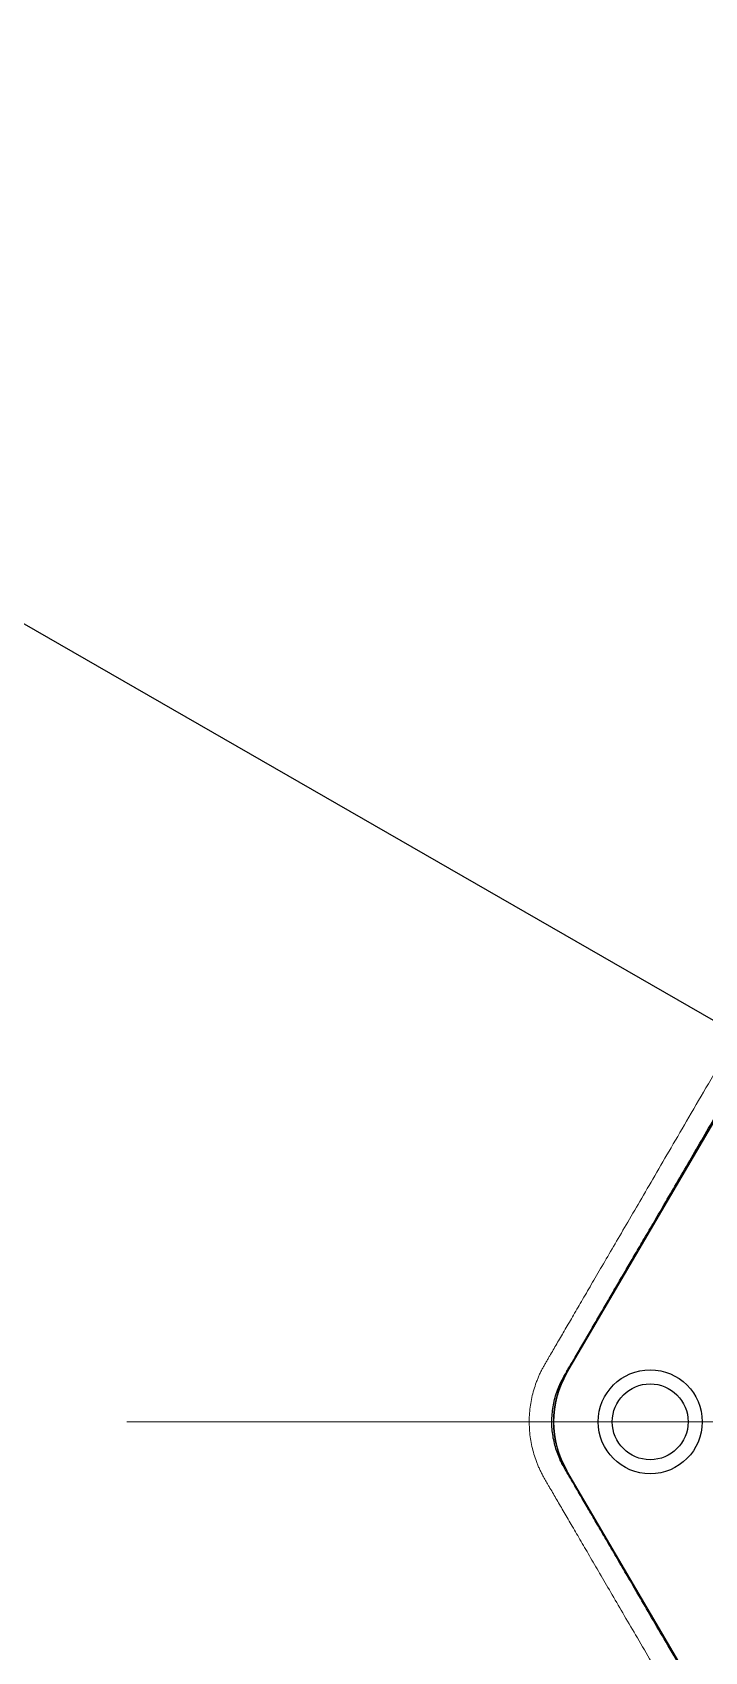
# Model space of a CAD drawing. Header units: millimetres. Extents: x 100 to 940, y 100 to 694.
# Drawn here: x 374.15 to 374.955, y 537.183 to 539.121 of the extents above; entities that cross this region are included whole.
import ezdxf

# ---------------------------------------------------------------- set-up
doc = ezdxf.new("R2010")
doc.units = ezdxf.units.MM
doc.linetypes.add('CENTER', pattern=[2, 1.25, -0.25, 0.25, -0.25])
doc.layers.add('CL', color=1, linetype='CENTER', lineweight=9)
doc.layers.add('OUTLINE', color=6, linetype='Continuous', lineweight=9)

msp = doc.modelspace()

# ---------------------------------------------------------------- linework, layer by layer
at = {"color": 2}
msp.add_line((354.4635, 549.7283), (376.0251, 537.3293), dxfattribs=at)
at = {"color": 9, "linetype": 'Continuous'}
for p, q in [((374.7895, 537.517), (375.0012, 537.8782)), ((374.7897, 537.5169), (375.0004, 537.8763)), ((375.0798, 536.9044), (374.7895, 537.3998)), ((375.0801, 536.9046), (374.7897, 537.3999))]:
    msp.add_line(p, q, dxfattribs=at)
at = {"color": 7, "linetype": 'Continuous'}
for radius in [0.0623, 0.0454]:
    msp.add_circle((374.8895, 537.4584), radius, dxfattribs=at)
at = {"color": 9, "linetype": 'Continuous'}
for radius in [0.1159, 0.1156]:
    msp.add_arc((374.8895, 537.4584), radius, 149.6262, 210.3738, dxfattribs=at)
at = {"color": 7, "linetype": 'Continuous'}
for points, start_tangent, end_tangent in [([(374.7914, 537.5216), (374.7976, 537.532), (374.8066, 537.5475), (374.8157, 537.563), (374.8247, 537.5786), (374.8338, 537.5941), (374.8428, 537.6096), (374.8518, 537.6251), (374.8609, 537.6406), (374.8704, 537.6569), (374.8809, 537.6749), (374.8929, 537.6954), (374.9063, 537.7184), (374.921, 537.7437), (374.9368, 537.7708), (374.9532, 537.7989), (374.97, 537.8276), (374.9874, 537.8574), (375.0055, 537.8885)], (0.505567, 0.862787), (0.503519, 0.863984)), ([(374.7925, 537.3935), (374.7896, 537.3985), (374.7839, 537.4087)], (-0.506637, 0.862159), (-0.460658, 0.887578))]:
    msp.add_spline(points, degree=3, dxfattribs=dict(at, start_tangent=start_tangent, end_tangent=end_tangent))
at = {"color": 9, "linetype": 'Continuous'}
for points, start_tangent, end_tangent in [([(374.7855, 537.5111), (374.7884, 537.5164), (374.7914, 537.5216)], (0.476711, 0.87906), (0.505567, 0.862787)), ([(374.7839, 537.4087), (374.7813, 537.4139), (374.7755, 537.4304), (374.7723, 537.4476), (374.772, 537.4653), (374.7746, 537.483), (374.7802, 537.5003), (374.7855, 537.5111)], (-0.460658, 0.887578), (0.476711, 0.87906)), ([(375.0732, 536.9121), (375.0573, 536.9396), (375.0336, 536.9801), (375.0106, 537.0195), (374.9883, 537.0579), (374.9665, 537.0951), (374.9455, 537.1312), (374.9253, 537.1659), (374.9062, 537.1986), (374.889, 537.228), (374.874, 537.2538), (374.8608, 537.2764), (374.8487, 537.2972), (374.8371, 537.3171), (374.8262, 537.3358), (374.8162, 537.3529), (374.8071, 537.3685), (374.7984, 537.3835), (374.7925, 537.3935)], (-0.505982, 0.862544), (-0.506637, 0.862159))]:
    msp.add_spline(points, degree=3, dxfattribs=dict(at, start_tangent=start_tangent, end_tangent=end_tangent))
at = {"layer": 'CL'}
msp.add_line((374.2631, 537.4584), (377.6223, 537.4584), dxfattribs=at)
at = {"layer": 'OUTLINE', "start_tangent": (-0.736565, -0.676367), "end_tangent": (0.503695, -0.863882)}
msp.add_spline([(375.2646, 538.2868), (375.2451, 538.2684), (375.1784, 538.1984), (375.1242, 538.1314), (375.101, 538.0992), (375.0801, 538.068), (375.0613, 538.0377), (375.0442, 538.0088), (375.0283, 537.9814), (375.0131, 537.9554), (374.9849, 537.907), (374.9592, 537.863), (374.9358, 537.8229), (374.9145, 537.7863), (374.895, 537.7528), (374.8771, 537.7221), (374.8607, 537.694), (374.8456, 537.6682), (374.8318, 537.6444), (374.819, 537.6226), (374.8072, 537.6024), (374.7964, 537.5839), (374.7866, 537.567), (374.7776, 537.5516), (374.7734, 537.5444), (374.7693, 537.5374), (374.7672, 537.5339), (374.7651, 537.5302), (374.763, 537.5265), (374.7609, 537.5227), (374.7587, 537.5186), (374.7567, 537.5143), (374.7549, 537.51), (374.7532, 537.5056), (374.7502, 537.4966), (374.7478, 537.4874), (374.7451, 537.4688), (374.745, 537.4499), (374.7459, 537.4405), (374.7475, 537.4312), (374.7497, 537.422), (374.7525, 537.4131), (374.7541, 537.4087), (374.756, 537.4043), (374.7579, 537.4), (374.7601, 537.3957), (374.7622, 537.3917), (374.7643, 537.388), (374.7664, 537.3843), (374.7685, 537.3808), (374.7726, 537.3739), (374.7767, 537.3668), (374.781, 537.3595), (374.7854, 537.3519), (374.7949, 537.3356), (374.8054, 537.3177), (374.8167, 537.2982), (374.829, 537.2771), (374.8423, 537.2543), (374.8566, 537.2298), (374.8721, 537.2033), (374.8888, 537.1746), (374.9068, 537.1438), (374.9262, 537.1105), (374.9471, 537.0746), (374.9697, 537.0359), (374.9941, 536.9942)], degree=3, dxfattribs=at)

doc.saveas('drawing.dxf')
